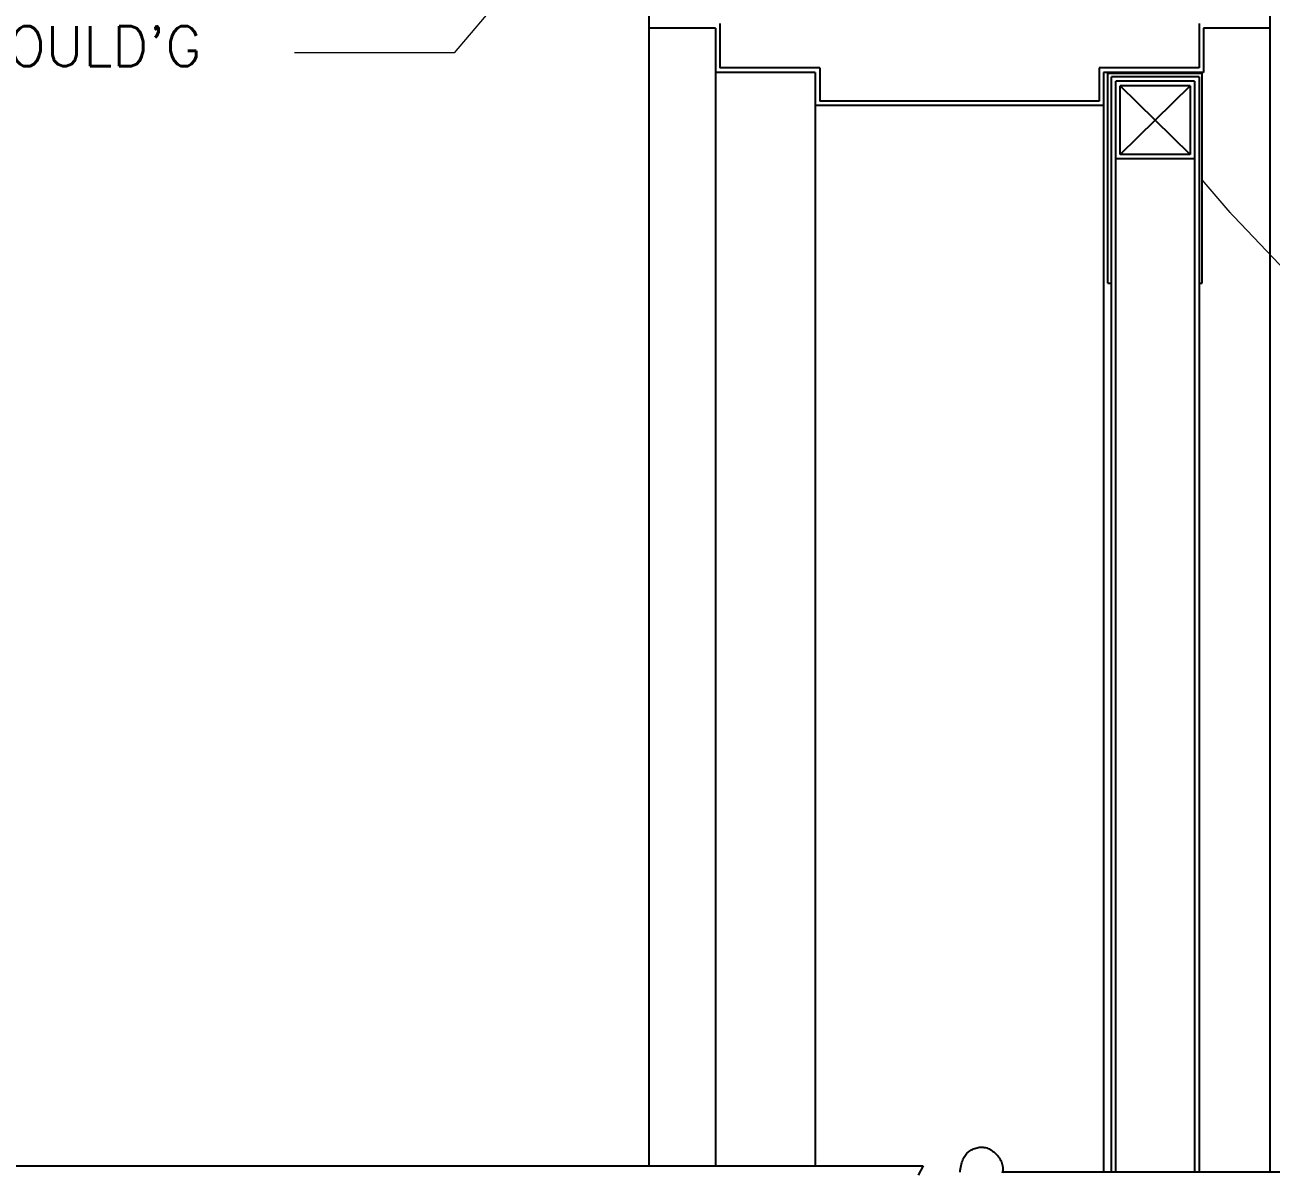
# Model space of a CAD drawing. Header units: inches. Extents: x -1249499 to 290957, y -589671 to 1013543.
# Drawn here: x -885832 to -885270, y 252775 to 253293 of the extents above; entities that cross this region are included whole.
import ezdxf

# ---------------------------------------------------------------- set-up
doc = ezdxf.new("R2010")
doc.units = ezdxf.units.IN
doc.header["$MEASUREMENT"] = 0
for name, color, linetype in [('32', 11, 'Continuous'), ('5', 5, 'Continuous'), ('6', 6, 'Continuous'), ('9', 9, 'Continuous')]:
    doc.layers.add(name, color=color, linetype=linetype)
doc.layers.add('8', color=8, linetype='Continuous', lineweight=5)
doc.styles.add('HS', font='romans', dxfattribs={"bigfont": 'hs'})

msp = doc.modelspace()

# ---------------------------------------------------------------- linework, layer by layer
at = {"layer": '32'}
for p, q in [((-885343.96, 253270.83), (-885301.36, 253270.83)), ((-885343.96, 253176.23), (-885343.96, 253270.83)), ((-885301.36, 253176.23), (-885301.36, 253270.83)), ((-885343.96, 253176.23), (-885342.36, 253176.23)), ((-885302.86, 253176.23), (-885301.36, 253176.23))]:
    msp.add_line(p, q, dxfattribs=at)
at = {"layer": '5'}
for p, q in [((-885550.86, 253291.23), (-885550.86, 252778.05)), ((-885520.86, 253291.23), (-885520.86, 252778.05)), ((-885270.86, 253291.23), (-885270.86, 252775.26)), ((-885306.86, 253265.23), (-885338.36, 253265.23)), ((-885306.86, 253234.23), (-885338.36, 253265.23)), ((-885306.86, 253265.23), (-885338.36, 253234.23)), ((-885338.36, 253234.23), (-885338.36, 253265.23)), ((-885306.86, 253265.23), (-885306.86, 253234.23)), ((-885475.86, 253256.23), (-885475.86, 252778.05)), ((-885345.86, 253256.23), (-885345.86, 252775.26)), ((-885306.86, 253234.23), (-885338.36, 253234.23))]:
    msp.add_line(p, q, dxfattribs=at)
at = {"layer": '5', "linetype": 'Continuous'}
for p, q in [((-885409.28, 252780.76), (-885409.03, 252781.34)), ((-885409.03, 252781.34), (-885408.77, 252781.88)), ((-885408.77, 252781.88), (-885408.48, 252782.38)), ((-885408.48, 252782.38), (-885408.17, 252782.84)), ((-885408.17, 252782.84), (-885407.83, 252783.27)), ((-885407.83, 252783.27), (-885407.48, 252783.66)), ((-885407.48, 252783.66), (-885407.11, 252784.02)), ((-885407.11, 252784.02), (-885406.72, 252784.35)), ((-885406.72, 252784.35), (-885406.3, 252784.66)), ((-885406.3, 252784.66), (-885405.87, 252784.94)), ((-885405.87, 252784.94), (-885405.41, 252785.21)), ((-885405.41, 252785.21), (-885404.94, 252785.45)), ((-885404.94, 252785.45), (-885404.46, 252785.67)), ((-885404.46, 252785.67), (-885403.96, 252785.87)), ((-885403.96, 252785.87), (-885403.44, 252786.04)), ((-885403.44, 252786.04), (-885402.92, 252786.18)), ((-885402.92, 252786.18), (-885402.39, 252786.29)), ((-885402.39, 252786.29), (-885401.85, 252786.37)), ((-885401.85, 252786.37), (-885401.31, 252786.41)), ((-885401.31, 252786.41), (-885400.77, 252786.42)), ((-885400.77, 252786.42), (-885400.23, 252786.39)), ((-885400.23, 252786.39), (-885399.68, 252786.32)), ((-885399.68, 252786.32), (-885399.14, 252786.22)), ((-885399.14, 252786.22), (-885398.59, 252786.07)), ((-885398.59, 252786.07), (-885398.05, 252785.88)), ((-885398.05, 252785.88), (-885397.51, 252785.65)), ((-885397.51, 252785.65), (-885396.97, 252785.37)), ((-885396.97, 252785.37), (-885396.45, 252785.05)), ((-885396.45, 252785.05), (-885395.93, 252784.7)), ((-885395.93, 252784.7), (-885395.42, 252784.31)), ((-885395.42, 252784.31), (-885394.93, 252783.89)), ((-885394.93, 252783.89), (-885394.46, 252783.44)), ((-885394.46, 252783.44), (-885394.01, 252782.97)), ((-885394.01, 252782.97), (-885393.59, 252782.48)), ((-885393.59, 252782.48), (-885393.19, 252781.97)), ((-885393.19, 252781.97), (-885392.83, 252781.45)), ((-885392.83, 252781.45), (-885392.49, 252780.91)), ((-885392.49, 252780.91), (-885392.2, 252780.35)), ((-886263.43, 252778.05), (-885427.23, 252778.05)), ((-885427.23, 252778.05), (-885429.43, 252773.73)), ((-885410.61, 252775.13), (-885410.49, 252775.89)), ((-885410.49, 252775.89), (-885410.37, 252776.65)), ((-885410.37, 252776.65), (-885410.23, 252777.39)), ((-885410.23, 252777.39), (-885410.08, 252778.12)), ((-885410.08, 252778.12), (-885409.91, 252778.82)), ((-885409.91, 252778.82), (-885409.72, 252779.5)), ((-885409.72, 252779.5), (-885409.51, 252780.14)), ((-885409.51, 252780.14), (-885409.28, 252780.76)), ((-885392.2, 252780.35), (-885391.94, 252779.78)), ((-885391.94, 252779.78), (-885391.72, 252779.2)), ((-885391.72, 252779.2), (-885391.55, 252778.6)), ((-885391.44, 252775.36), (-885391.59, 252774.68)), ((-885391.55, 252778.6), (-885391.42, 252777.98)), ((-885391.46, 252775.26), (-884974.72, 252775.26)), ((-885391.35, 252776.03), (-885391.44, 252775.36)), ((-885391.42, 252777.98), (-885391.35, 252777.34)), ((-885391.35, 252777.34), (-885391.32, 252776.7)), ((-885391.32, 252776.7), (-885391.35, 252776.03))]:
    msp.add_line(p, q, dxfattribs=at)
at = {"layer": '6'}
for p, q in [((-885550.86, 253336.24), (-885550.86, 253291.23)), ((-885270.86, 253336.24), (-885270.86, 253291.23)), ((-885518.86, 253293.23), (-885518.86, 253273.23)), ((-885302.86, 253293.23), (-885302.86, 253273.23)), ((-885520.86, 253291.23), (-885550.86, 253291.23)), ((-885520.86, 253291.23), (-885520.86, 253271.23)), ((-885300.86, 253291.23), (-885300.86, 253271.23)), ((-885270.86, 253291.23), (-885300.86, 253291.23)), ((-885475.86, 253271.23), (-885520.86, 253271.23)), ((-885473.86, 253273.23), (-885518.86, 253273.23)), ((-885475.86, 253271.23), (-885475.86, 253256.23)), ((-885473.86, 253273.23), (-885473.86, 253258.23)), ((-885302.86, 253273.23), (-885347.86, 253273.23)), ((-885347.86, 253273.23), (-885347.86, 253258.23)), ((-885300.86, 253271.23), (-885345.86, 253271.23)), ((-885345.86, 253271.23), (-885345.86, 253256.23)), ((-885342.36, 252775.26), (-885342.36, 253269.23)), ((-885302.86, 253269.23), (-885342.36, 253269.23)), ((-885302.86, 253269.23), (-885342.36, 253269.23)), ((-885340.36, 252775.26), (-885340.36, 253267.23)), ((-885304.86, 253267.23), (-885340.36, 253267.23)), ((-885304.86, 253267.23), (-885304.86, 252775.26)), ((-885302.86, 253269.23), (-885302.86, 252775.26)), ((-885345.86, 253256.23), (-885475.86, 253256.23)), ((-885347.86, 253258.23), (-885473.86, 253258.23)), ((-885304.86, 253232.23), (-885340.36, 253232.23))]:
    msp.add_line(p, q, dxfattribs=at)
at = {"layer": '8', "linetype": 'Continuous'}
msp.add_line((-885581.42, 253347.91), (-885638.65, 253280.04), dxfattribs=at)
at = {"layer": '8'}
for p, q in [((-885638.65, 253280.04), (-885710.64, 253280.04)), ((-885288.79, 253207.99), (-885301.5, 253222.78)), ((-885215.25, 253130.53), (-885290.08, 253209.18))]:
    msp.add_line(p, q, dxfattribs=at)

# ---------------------------------------------------------------- texts
at = {"layer": '9', "style": 'HS'}
msp.add_text("50X50 WOOD MOULD'G", height=18, dxfattribs=at).set_placement((-886028.82, 253274.08))

doc.saveas('drawing.dxf')
